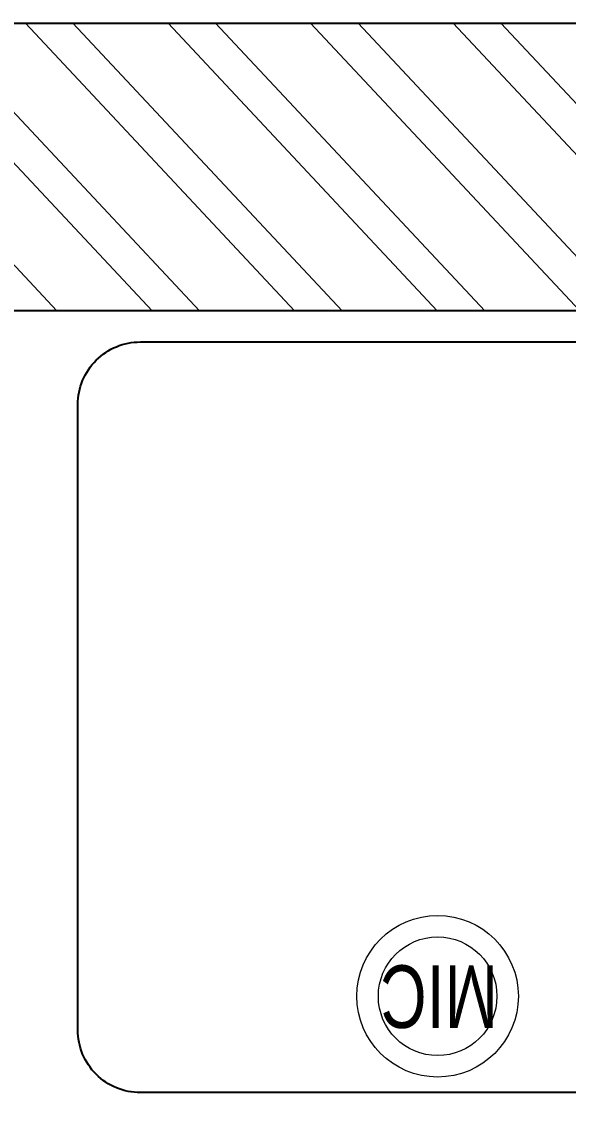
# Model space of a CAD drawing. Header units: feet. Extents: x 7066739 to 7090002, y -5586942 to -5581621.
# Drawn here: x 7084774 to 7085211, y -5582493 to -5581621 of the extents above; entities that cross this region are included whole.
import ezdxf

# ---------------------------------------------------------------- set-up
doc = ezdxf.new("R2010")
doc.units = ezdxf.units.FT
doc.header["$LTSCALE"] = 33
doc.header["$MEASUREMENT"] = 0
doc.layers.add('A-WALL', color=1, linetype='Continuous')
doc.layers.add('PDF_Geometry', color=7, linetype='Continuous')
for name, color, linetype, lineweight in [('LENS-FURNITURE', 13, 'Continuous', 9), ('LENS_DIMENSION', 193, 'Continuous', 0), ('LK-EQPMT', 3, 'Continuous', 18), ('LN-HATCH', 251, 'Continuous', 0)]:
    doc.layers.add(name, color=color, linetype=linetype, lineweight=lineweight)
doc.styles.get("Standard").update_dxf_attribs({"font": 'GILC____.TTF'})

# ---------------------------------------------------------------- blocks, each defined once
blk = doc.blocks.new('A$Cb4ac870e')
at = {"layer": 'LN-HATCH'}
h = blk.add_hatch(dxfattribs=at)
h.set_pattern_fill('ANSI32', color=256, scale=222, angle=88.10999999999999)
h.set_pattern_definition([(133.11, (-3379912.135196781, 5464496.307277939), (-60.77608072651567, -56.89314995255626), []), (133.11, (-3379910.840886525, 5464535.530354766), (-60.77608072651567, -56.89314995255626), [])])
h.paths.add_polyline_path([(-20622.52432420291, 4659), (-22526.07278990932, 4659), (-22526.07278990932, 4889), (-20622.52432420291, 4889)])
h.paths.add_polyline_path([(-19703.52432420291, 4659), (-20181.52432420291, 4659), (-20181.52432420291, 4888), (-19703.52432420291, 4888)])
h.paths.add_polyline_path([(-17218.52432420291, 4659), (-19473.52432420244, 4659), (-19473.52432420244, 4888), (-17218.52432420291, 4888)])
h.paths.add_polyline_path([(-13724.52432420291, 4662), (-16785.52432420291, 4662), (-16785.52432420291, 4888), (-13724.52432420291, 4888)])
h.paths.add_polyline_path([(-10684.95211284328, 4662), (-13294.52432420291, 4662), (-13294.52432420291, 4888), (-10684.95211284328, 4888)])
h.paths.add_polyline_path([(-6354.952112843283, 4649), (-10255.95211284328, 4649), (-10255.95211284328, 4888), (-6354.952112843283, 4888)])
h.paths.add_polyline_path([(-437.9521128432825, 4658), (-5927.952112843282, 4658), (-5927.952112843282, 4888), (-437.9521128432825, 4888)])
h.paths.add_polyline_path([(-227.4760564216413, 458), (0, 458), (0, 4365), (-227.4760564216413, 4365)])
h.paths.add_polyline_path([(-10255.95211284328, -202), (-6728.952112843282, -202), (-6728.952112843282, 230), (-454.9521128432825, 230), (-454.9521128432825, 0), (-6498.952112842816, 0), (-6498.952112843283, -432), (-10255.95211284328, -432)])
h.paths.add_polyline_path([(-13294.52432420291, -202), (-10684.95211284328, -202), (-10684.95211284328, -432), (-13294.52432420291, -432)])
h.paths.add_polyline_path([(-16785.52432420291, -202), (-13724.52432420291, -202), (-13724.52432420291, -432), (-16785.52432420291, -432)])
h.paths.add_polyline_path([(-19473.52432420291, -202), (-17218.52432420291, -202), (-17218.52432420291, -432), (-19473.52432420291, -432)])
h.paths.add_polyline_path([(-20164.52432420291, -202), (-19703.52432420291, -202), (-19703.52432420291, -432), (-20164.52432420291, -432)])
h.paths.add_polyline_path([(-21695.52432420291, -190), (-20668.52432420291, -190), (-20668.52432420291, -432), (-21695.52432420291, -432)])
at = {"layer": 'A-WALL'}
blk.add_lwpolyline([(-437.9521128432825, 4658), (-5927.952112843282, 4658), (-5927.952112843282, 4888), (-437.9521128432825, 4888)], close=True, dxfattribs=at)
blk = doc.blocks.new('MOROTISED TABLE-TRIAL SET 950x600')
at = {"layer": 'PDF_Geometry', "lineweight": 25}
blk.add_lwpolyline([(415.5923622683621, 2.18279e-11), (550.0003704861738, 2.18279e-11, 0.4142524001247118), (599.9958994225599, 50.00260162355697), (599.9958994225599, 899.9973678589085, 0.4142518501714829), (550.0003704861738, 950.0000000000218), (50.00260613718999, 950.0000000000218, 0.4142929195148918), (4.605390131e-07, 899.9973678589085), (4.605390131e-07, 50.00260162355697, 0.414163635492108), (50.00260613718999, 2.18279e-11), (415.5923622683621, 2.18279e-11)], format="xyb", dxfattribs=at)
blk = doc.blocks.new('MIC')
at = {"layer": 'LK-EQPMT', "ltscale": 12}
for radius in [64.54701859105262, 47.40596281792385]:
    blk.add_circle((234.5401449967176, 64.54701859102352), radius, dxfattribs=at)
at = {"layer": 'LK-EQPMT', "ltscale": 12, "insert": (233.2398255821317, 64.46170233917655), "char_height": 50, "attachment_point": 5}
blk.add_mtext_dynamic_manual_height_columns('MIC', width=466.4796511627907, gutter_width=12.5, heights=[0], dxfattribs=at)

msp = doc.modelspace()

# ---------------------------------------------------------------- block references
at = {"rotation": 180}
msp.add_blockref('MIC', (7085341.414227711, -5582335.643384919), dxfattribs=at)
at = {"layer": 'LENS-FURNITURE', "xscale": -1, "rotation": 90}
msp.add_blockref('MOROTISED TABLE-TRIAL SET 950x600', (7085769.17131392, -5581877.209374591), dxfattribs=at)
at = {"layer": 'LENS_DIMENSION'}
msp.add_blockref('A$Cb4ac870e', (7090002.06537788, -5586510.350506349), dxfattribs=at)

doc.saveas('drawing.dxf')
